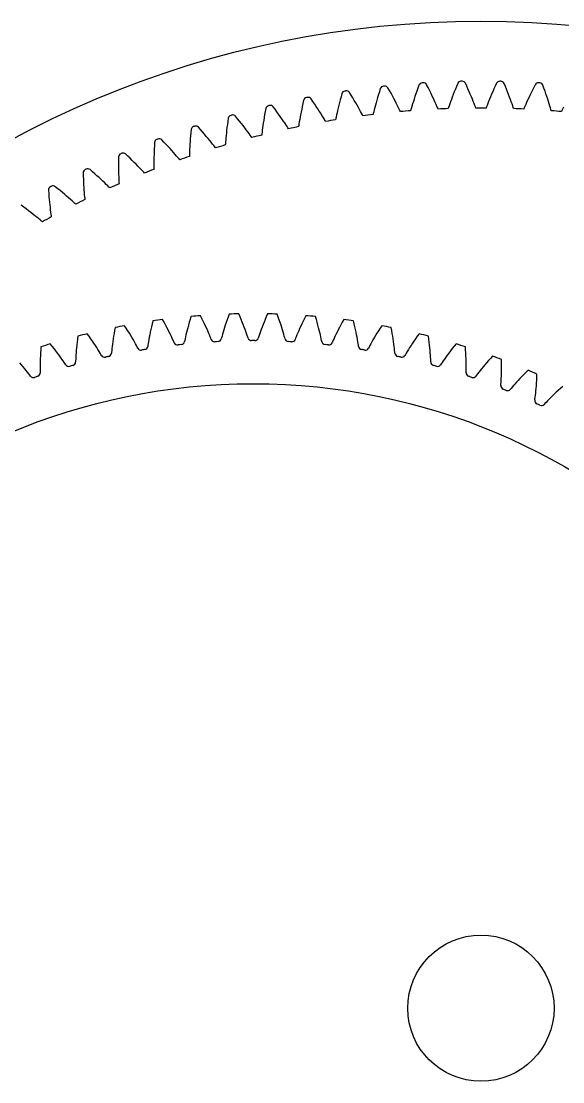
# Model space of a CAD drawing. Header units: millimetres. Extents: x -82 to 82, y -82 to 82.
# Drawn here: x -38.3 to 6.8, y -6.1 to 82.4 of the extents above; entities that cross this region are included whole.
import ezdxf

# ---------------------------------------------------------------- set-up
doc = ezdxf.new("R2010")
doc.units = ezdxf.units.MM

msp = doc.modelspace()

# ---------------------------------------------------------------- linework, layer by layer
at = {"layer": 'bore'}
msp.add_circle((0, 0), 6.1, dxfattribs=at)
at = {"layer": 'journal'}
msp.add_circle((-19, 0), 52.15, dxfattribs=at)
at = {"layer": 'outer'}
msp.add_circle((0, 0), 82.428227, dxfattribs=at)
at = {"layer": 'output_ring'}
for p, q in [((-5.169945, 77.079074), (-5.260198, 76.830706)), ((-4.410721, 76.884151), (-4.531391, 77.119249)), ((-1.937673, 77.227958), (-2.038248, 76.983587)), ((-1.187278, 77.001412), (-1.297998, 77.241357)), ((1.297998, 77.241357), (1.187278, 77.001412)), ((2.038248, 76.983587), (1.937673, 77.227958)), ((4.531391, 77.119249), (4.410721, 76.884151)), ((5.260198, 76.830706), (5.169945, 77.079074)), ((-11.601624, 76.376137), (-11.670778, 76.121088)), ((-10.828752, 76.245428), (-10.968672, 76.469603)), ((-10.6946, 76.027515), (-10.828752, 76.245428)), ((-8.548665, 76.298609), (-8.619755, 76.062322)), ((-8.47292, 76.543039), (-8.548665, 76.298609)), ((-8.393147, 76.794968), (-8.47292, 76.543039)), ((-7.626426, 76.632009), (-7.756835, 76.861847)), ((-7.501517, 76.408669), (-7.626426, 76.632009)), ((-7.382854, 76.192325), (-7.501517, 76.408669)), ((-7.270584, 75.983652), (-7.382854, 76.192325)), ((-5.427034, 76.35656), (-5.502931, 76.132085)), ((-5.346112, 76.589663), (-5.427034, 76.35656)), ((-5.260198, 76.830706), (-5.346112, 76.589663)), ((-4.295274, 76.655777), (-4.410721, 76.884151)), ((-4.185774, 76.434654), (-4.295274, 76.655777)), ((-4.082341, 76.221461), (-4.185774, 76.434654)), ((-3.98515, 76.017036), (-4.082341, 76.221461)), ((-2.310023, 76.295744), (-2.389769, 76.083902)), ((-2.224793, 76.516843), (-2.310023, 76.295744)), ((-2.13418, 76.746353), (-2.224793, 76.516843)), ((-2.038248, 76.983587), (-2.13418, 76.746353)), ((-1.081496, 76.768404), (-1.187278, 77.001412)), ((-0.981351, 76.542889), (-1.081496, 76.768404)), ((-0.886937, 76.325553), (-0.981351, 76.542889)), ((-0.798391, 76.117237), (-0.886937, 76.325553)), ((0.886937, 76.325553), (0.798391, 76.117237)), ((0.981351, 76.542889), (0.886937, 76.325553)), ((1.081496, 76.768404), (0.981351, 76.542889)), ((1.187278, 77.001412), (1.081496, 76.768404)), ((2.13418, 76.746353), (2.038248, 76.983587)), ((2.224793, 76.516843), (2.13418, 76.746353)), ((2.310023, 76.295744), (2.224793, 76.516843)), ((2.389769, 76.083902), (2.310023, 76.295744)), ((4.082341, 76.221461), (3.98515, 76.017036)), ((4.185774, 76.434654), (4.082341, 76.221461)), ((4.295274, 76.655777), (4.185774, 76.434654)), ((4.410721, 76.884151), (4.295274, 76.655777)), ((5.346112, 76.589663), (5.260198, 76.830706)), ((5.427034, 76.35656), (5.346112, 76.589663)), ((5.502931, 76.132085), (5.427034, 76.35656)), ((-14.903186, 75.315686), (-14.954255, 75.074278)), ((-14.848161, 75.565596), (-14.903186, 75.315686)), ((-14.789748, 75.823317), (-14.848161, 75.565596)), ((-14.01208, 75.725087), (-14.161265, 75.943206)), ((-13.868921, 75.512982), (-14.01208, 75.725087)), ((-13.73257, 75.307327), (-13.868921, 75.512982)), ((-13.603233, 75.108779), (-13.73257, 75.307327)), ((-11.8542, 75.404606), (-11.906766, 75.18444)), ((-11.797353, 75.634644), (-11.8542, 75.404606)), ((-11.73622, 75.873702), (-11.797353, 75.634644)), ((-11.670778, 76.121088), (-11.73622, 75.873702)), ((-10.566981, 75.81633), (-10.6946, 76.027515)), ((-10.446072, 75.612541), (-10.566981, 75.81633)), ((-10.332115, 75.416965), (-10.446072, 75.612541)), ((-10.225452, 75.230639), (-10.332115, 75.416965)), ((-8.804898, 75.410097), (-8.856966, 75.215327)), ((-8.747924, 75.617094), (-8.804898, 75.410097)), ((-8.686185, 75.834866), (-8.747924, 75.617094)), ((-8.619755, 76.062322), (-8.686185, 75.834866)), ((-7.164917, 75.783475), (-7.270584, 75.983652)), ((-7.066151, 75.592846), (-7.164917, 75.783475)), ((-6.974726, 75.413158), (-7.066151, 75.592846)), ((-6.891331, 75.246376), (-6.974726, 75.413158)), ((-5.753918, 75.341888), (-5.801919, 75.180807)), ((-5.699506, 75.520242), (-5.753918, 75.341888)), ((-5.639328, 75.71266), (-5.699506, 75.520242)), ((-5.573735, 75.91709), (-5.639328, 75.71266)), ((-5.502931, 76.132085), (-5.573735, 75.91709)), ((-3.894452, 75.822438), (-3.98515, 76.017036)), ((-3.810633, 75.63908), (-3.894452, 75.822438)), ((-3.734295, 75.468952), (-3.810633, 75.63908)), ((-3.666485, 75.315157), (-3.734295, 75.468952)), ((-3.609335, 75.183475), (-3.666485, 75.315157)), ((-2.648584, 75.35782), (-2.694514, 75.221817)), ((-2.59388, 75.516749), (-2.648584, 75.35782)), ((-2.532047, 75.692668), (-2.59388, 75.516749)), ((-2.463864, 75.882398), (-2.532047, 75.692668)), ((-2.389769, 76.083902), (-2.463864, 75.882398)), ((-0.715922, 75.919012), (-0.798391, 76.117237)), ((-0.639854, 75.732304), (-0.715922, 75.919012)), ((-0.570708, 75.559129), (-0.639854, 75.732304)), ((-0.509397, 75.402629), (-0.570708, 75.559129)), ((-0.457812, 75.268669), (-0.509397, 75.402629)), ((0.509397, 75.402629), (0.457812, 75.268669)), ((0.570708, 75.559129), (0.509397, 75.402629)), ((0.639854, 75.732304), (0.570708, 75.559129)), ((0.715922, 75.919012), (0.639854, 75.732304)), ((0.798391, 76.117237), (0.715922, 75.919012)), ((2.463864, 75.882398), (2.389769, 76.083902)), ((2.532047, 75.692668), (2.463864, 75.882398)), ((2.59388, 75.516749), (2.532047, 75.692668)), ((2.648584, 75.35782), (2.59388, 75.516749)), ((2.694514, 75.221817), (2.648584, 75.35782)), ((3.666485, 75.315157), (3.609335, 75.183475)), ((3.734295, 75.468952), (3.666485, 75.315157)), ((3.810633, 75.63908), (3.734295, 75.468952)), ((3.894452, 75.822438), (3.810633, 75.63908)), ((3.98515, 76.017036), (3.894452, 75.822438)), ((5.573735, 75.91709), (5.502931, 76.132085)), ((5.639328, 75.71266), (5.573735, 75.91709)), ((5.699506, 75.520242), (5.639328, 75.71266)), ((5.753918, 75.341888), (5.699506, 75.520242)), ((5.801919, 75.180807), (5.753918, 75.341888)), ((-20.29945, 74.287007), (-20.466363, 74.491879)), ((-18.044007, 74.62554), (-18.084922, 74.382206)), ((-17.999495, 74.877535), (-18.044007, 74.62554)), ((-17.951926, 75.137476), (-17.999495, 74.877535)), ((-17.170827, 75.071898), (-17.329014, 75.283579)), ((-17.018911, 74.865974), (-17.170827, 75.071898)), ((-16.874068, 74.666209), (-17.018911, 74.865974)), ((-16.73653, 74.473252), (-16.874068, 74.666209)), ((-16.606607, 74.287898), (-16.73653, 74.473252)), ((-15.084173, 74.408848), (-15.11976, 74.210405)), ((-15.044719, 74.619887), (-15.084173, 74.408848)), ((-15.001419, 74.842061), (-15.044719, 74.619887)), ((-14.954255, 75.074278), (-15.001419, 74.842061)), ((-13.481186, 74.918147), (-13.603233, 75.108779)), ((-13.366815, 74.736451), (-13.481186, 74.918147)), ((-13.260675, 74.565044), (-13.366815, 74.736451)), ((-13.163617, 74.405825), (-13.260675, 74.565044)), ((-13.077066, 74.261742), (-13.163617, 74.405825)), ((-12.072538, 74.431645), (-12.101061, 74.290958)), ((-12.038185, 74.596178), (-12.072538, 74.431645)), ((-11.998888, 74.778459), (-12.038185, 74.596178)), ((-11.955022, 74.975238), (-11.998888, 74.778459)), ((-11.906766, 75.18444), (-11.955022, 74.975238)), ((-10.126583, 75.054937), (-10.225452, 75.230639)), ((-10.036278, 74.891794), (-10.126583, 75.054937)), ((-9.955836, 74.744213), (-10.036278, 74.891794)), ((-9.887868, 74.617774), (-9.955836, 74.744213)), ((-9.841851, 74.531227), (-9.887868, 74.617774)), ((-8.979464, 74.732532), (-9.002511, 74.63726)), ((-8.945075, 74.871901), (-8.979464, 74.732532)), ((-8.903862, 75.034851), (-8.945075, 74.871901)), ((-8.856966, 75.215327), (-8.903862, 75.034851)), ((-6.81714, 75.095556), (-6.891331, 75.246376)), ((-6.754526, 74.966383), (-6.81714, 75.095556)), ((-6.712174, 74.877984), (-6.754526, 74.966383)), ((-5.842113, 75.043), (-5.86913, 74.948777)), ((-5.801919, 75.180807), (-5.842113, 75.043)), ((-3.570722, 75.09338), (-3.609335, 75.183475)), ((-2.694514, 75.221817), (-2.725453, 75.128807)), ((-0.423006, 75.177037), (-0.457812, 75.268669)), ((0.457812, 75.268669), (0.423006, 75.177037)), ((2.725453, 75.128807), (2.694514, 75.221817)), ((3.609335, 75.183475), (3.570722, 75.09338)), ((5.842113, 75.043), (5.801919, 75.180807)), ((5.86913, 74.948777), (5.842113, 75.043)), ((6.754526, 74.966383), (6.712174, 74.877984)), ((6.81714, 75.095556), (6.754526, 74.966383)), ((6.891331, 75.246376), (6.81714, 75.095556)), ((-23.392461, 73.371792), (-23.567807, 73.569494)), ((-21.183862, 73.559642), (-21.21143, 73.324293)), ((-21.153173, 73.804476), (-21.183862, 73.559642)), ((-21.119252, 74.058115), (-21.153173, 73.804476)), ((-21.08261, 74.319819), (-21.119252, 74.058115)), ((-20.139044, 74.087626), (-20.29945, 74.287007)), ((-19.985963, 73.894102), (-20.139044, 74.087626)), ((-19.840465, 73.707073), (-19.985963, 73.894102)), ((-19.702895, 73.527322), (-19.840465, 73.707073)), ((-19.573721, 73.355834), (-19.702895, 73.527322)), ((-18.18686, 73.711919), (-18.214106, 73.51216)), ((-18.156279, 73.924425), (-18.18686, 73.711919)), ((-18.122321, 74.148218), (-18.156279, 73.924425)), ((-18.084922, 74.382206), (-18.122321, 74.148218)), ((-16.484728, 74.111151), (-16.606607, 74.287898)), ((-16.371503, 73.944338), (-16.484728, 74.111151)), ((-16.267863, 73.789323), (-16.371503, 73.944338)), ((-16.175354, 73.648991), (-16.267863, 73.789323)), ((-16.097044, 73.528684), (-16.175354, 73.648991)), ((-16.043947, 73.44629), (-16.097044, 73.528684)), ((-15.201429, 73.719053), (-15.216423, 73.622186)), ((-15.178822, 73.860811), (-15.201429, 73.719053)), ((-15.151389, 74.026637), (-15.178822, 73.860811)), ((-15.11976, 74.210405), (-15.151389, 74.026637)), ((-13.003862, 74.138261), (-13.077066, 74.261742)), ((-12.954262, 74.053716), (-13.003862, 74.138261)), ((-12.101061, 74.290958), (-12.120098, 74.194805)), ((-24.225229, 72.853934), (-24.245638, 72.60803)), ((-24.201959, 73.10877), (-24.225229, 72.853934)), ((-24.176308, 73.37178), (-24.201959, 73.10877)), ((-23.223847, 73.179303), (-23.392461, 73.371792)), ((-23.062796, 72.992359), (-23.223847, 73.179303)), ((-22.909594, 72.811587), (-23.062796, 72.992359)), ((-22.764617, 72.637754), (-22.909594, 72.811587)), ((-22.628375, 72.471826), (-22.764617, 72.637754)), ((-21.276499, 72.684949), (-21.292641, 72.49918)), ((-21.257642, 72.885675), (-21.276499, 72.684949)), ((-21.235987, 73.099275), (-21.257642, 72.885675)), ((-21.21143, 73.324293), (-21.235987, 73.099275)), ((-19.45361, 73.193909), (-19.573721, 73.355834)), ((-19.343569, 73.04337), (-19.45361, 73.193909)), ((-19.245265, 72.907035), (-19.343569, 73.04337)), ((-19.161986, 72.790112), (-19.245265, 72.907035)), ((-19.105485, 72.710015), (-19.161986, 72.790112)), ((-18.275128, 73.017819), (-18.286053, 72.920409)), ((-18.258478, 73.160399), (-18.275128, 73.017819)), ((-18.238013, 73.327229), (-18.258478, 73.160399)), ((-18.214106, 73.51216), (-18.238013, 73.327229)), ((-27.254785, 71.775582), (-27.264879, 71.529038)), ((-27.242207, 72.031169), (-27.254785, 71.775582)), ((-27.227592, 72.295022), (-27.242207, 72.031169)), ((-26.444434, 72.327858), (-26.627904, 72.518044)), ((-26.267906, 72.142599), (-26.444434, 72.327858)), ((-26.099168, 71.962562), (-26.267906, 72.142599)), ((-25.938531, 71.788365), (-26.099168, 71.962562)), ((-25.786402, 71.620755), (-25.938531, 71.788365)), ((-24.291131, 71.931564), (-24.301566, 71.730225)), ((-24.278439, 72.145884), (-24.291131, 71.931564)), ((-24.263326, 72.371733), (-24.278439, 72.145884)), ((-24.245638, 72.60803), (-24.263326, 72.371733)), ((-22.501589, 72.315073), (-22.628375, 72.471826)), ((-22.385341, 72.169274), (-22.501589, 72.315073)), ((-22.281413, 72.037175), (-22.385341, 72.169274)), ((-22.193311, 71.923842), (-22.281413, 72.037175)), ((-22.133506, 71.846181), (-22.193311, 71.923842)), ((-21.316766, 72.188487), (-21.323603, 72.090705)), ((-21.306101, 72.331639), (-21.316766, 72.188487)), ((-21.292641, 72.49918), (-21.306101, 72.331639)), ((-30.23111, 71.091434), (-30.234664, 70.8272)), ((-29.450014, 71.157036), (-29.641288, 71.339373)), ((-29.265884, 70.979332), (-29.450014, 71.157036)), ((-29.089754, 70.806519), (-29.265884, 70.979332)), ((-27.278299, 71.065924), (-27.282005, 70.851261)), ((-27.272657, 71.292208), (-27.278299, 71.065924)), ((-27.264879, 71.529038), (-27.272657, 71.292208)), ((-25.643331, 71.460678), (-25.786402, 71.620755)), ((-25.510092, 71.309372), (-25.643331, 71.460678)), ((-25.387841, 71.168569), (-25.510092, 71.309372)), ((-25.278473, 71.040937), (-25.387841, 71.168569)), ((-25.185702, 70.931393), (-25.278473, 71.040937)), ((-25.122696, 70.856305), (-25.185702, 70.931393)), ((-24.321008, 71.232512), (-24.323744, 71.13453)), ((-24.316347, 71.375985), (-24.321008, 71.232512)), ((-24.309914, 71.543942), (-24.316347, 71.375985)), ((-24.301566, 71.730225), (-24.309914, 71.543942)), ((-32.403928, 69.861381), (-32.60267, 70.035547)), ((-30.234664, 70.8272), (-30.236527, 70.57131)), ((-30.236527, 70.57131), (-30.236289, 70.324561)), ((-30.236289, 70.324561), (-30.234142, 70.087612)), ((-30.234142, 70.087612), (-30.230303, 69.861291)), ((-28.921963, 70.639201), (-29.089754, 70.806519)), ((-28.762949, 70.478109), (-28.921963, 70.639201)), ((-28.6133, 70.324164), (-28.762949, 70.478109)), ((-28.473842, 70.178569), (-28.6133, 70.324164)), ((-28.345801, 70.043009), (-28.473842, 70.178569)), ((-28.231185, 69.92007), (-28.345801, 70.043009)), ((-27.283999, 70.649661), (-27.284539, 70.463193)), ((-27.284539, 70.463193), (-27.283933, 70.295113)), ((-27.282005, 70.851261), (-27.283999, 70.649661)), ((-27.283933, 70.295113), (-27.282582, 70.151571)), ((-27.282582, 70.151571), (-27.281212, 70.05356)), ((-33.181593, 69.763127), (-33.174078, 69.498976)), ((-33.174078, 69.498976), (-33.165225, 69.243233)), ((-33.165225, 69.243233), (-33.154653, 68.99671)), ((-32.212518, 69.691543), (-32.403928, 69.861381)), ((-32.029307, 69.526257), (-32.212518, 69.691543)), ((-31.854656, 69.366112), (-32.029307, 69.526257)), ((-31.689036, 69.211821), (-31.854656, 69.366112)), ((-31.533072, 69.064277), (-31.689036, 69.211821)), ((-30.230303, 69.861291), (-30.225017, 69.64666)), ((-30.225017, 69.64666), (-30.218567, 69.445154)), ((-30.218567, 69.445154), (-30.211298, 69.258827)), ((-30.211298, 69.258827), (-30.203655, 69.09092)), ((-30.203655, 69.09092), (-30.196294, 68.94756)), ((-28.133908, 69.814507), (-28.231185, 69.92007)), ((-28.067814, 69.742122), (-28.133908, 69.814507)), ((-36.073863, 68.312432), (-36.055294, 68.048828)), ((-35.300996, 68.443165), (-35.506856, 68.608856)), ((-35.102641, 68.281491), (-35.300996, 68.443165)), ((-34.912669, 68.124023), (-35.102641, 68.281491)), ((-33.154653, 68.99671), (-33.142586, 68.760059)), ((-33.142586, 68.760059), (-33.129273, 68.534097)), ((-33.129273, 68.534097), (-33.115004, 68.319876)), ((-33.115004, 68.319876), (-33.100122, 68.118817)), ((-31.387639, 68.92465), (-31.533072, 69.064277)), ((-31.254034, 68.794571), (-31.387639, 68.92465)), ((-31.13437, 68.676539), (-31.254034, 68.794571)), ((-31.032758, 68.575142), (-31.13437, 68.676539)), ((-30.96369, 68.505589), (-31.032758, 68.575142)), ((-30.196294, 68.94756), (-30.190821, 68.849692)), ((-36.055294, 68.048828), (-36.035739, 67.79368)), ((-36.035739, 67.79368), (-36.014853, 67.547815)), ((-36.014853, 67.547815), (-35.992887, 67.311877)), ((-34.731466, 67.971332), (-34.912669, 68.124023)), ((-34.559529, 67.824111), (-34.731466, 67.971332)), ((-34.397523, 67.683228), (-34.559529, 67.824111)), ((-34.246371, 67.549814), (-34.397523, 67.683228)), ((-34.107437, 67.425443), (-34.246371, 67.549814)), ((-33.982935, 67.312526), (-34.107437, 67.425443)), ((-33.100122, 68.118817), (-33.085057, 67.932957)), ((-33.085057, 67.932957), (-33.070388, 67.765518)), ((-33.070388, 67.765518), (-33.057031, 67.622591)), ((-33.057031, 67.622591), (-33.047464, 67.525039)), ((-38.136133, 66.904876), (-38.348751, 67.061802)), ((-37.931182, 66.751651), (-38.136133, 66.904876)), ((-37.734783, 66.602276), (-37.931182, 66.751651)), ((-37.547344, 66.457307), (-37.734783, 66.602276)), ((-37.369394, 66.317415), (-37.547344, 66.457307)), ((-35.992887, 67.311877), (-35.970123, 67.086671)), ((-35.970123, 67.086671), (-35.946896, 66.873235)), ((-35.946896, 66.873235), (-35.923607, 66.672976)), ((-35.923607, 66.672976), (-35.900772, 66.48791)), ((-35.900772, 66.48791), (-35.879105, 66.321232)), ((-33.877166, 67.215473), (-33.982935, 67.312526)), ((-33.805246, 67.148873), (-33.877166, 67.215473)), ((-37.20163, 66.183439), (-37.369394, 66.317415)), ((-37.045024, 66.056472), (-37.20163, 66.183439)), ((-36.901003, 65.938028), (-37.045024, 66.056472)), ((-36.771882, 65.830424), (-36.901003, 65.938028)), ((-36.662142, 65.737885), (-36.771882, 65.830424)), ((-36.587496, 65.674355), (-36.662142, 65.737885)), ((-35.879105, 66.321232), (-35.859774, 66.17899)), ((-35.859774, 66.17899), (-35.846131, 66.081924))]:
    msp.add_line(p, q, dxfattribs=at)
for centre, radius, start, end in [((-4.889285, 76.973101), 0.3, 93.634511, 159.31415), ((0, 0), 77.428227, 93.565489, 93.634511), ((-4.796556, 76.978935), 0.3, 27.88585, 93.565489), ((-1.661698, 77.110325), 0.3, 91.234511, 156.91415), ((0, 0), 77.428227, 91.165489, 91.234511), ((-1.568805, 77.11227), 0.3, 25.48585, 91.165489), ((1.568805, 77.11227), 0.3, 88.834511, 154.51415), ((0, 0), 77.428227, 88.765489, 88.834511), ((1.661698, 77.110325), 0.3, 23.08585, 88.765489), ((4.796556, 76.978935), 0.3, 86.434511, 152.11415), ((0, 0), 77.428227, 86.365489, 86.434511), ((4.889285, 76.973101), 0.3, 20.68585, 86.365489), ((-11.313081, 76.294021), 0.3, 98.434511, 164.11415), ((0, 0), 77.428227, 98.365489, 98.434511), ((-11.221165, 76.307594), 0.3, 32.68585, 98.365489), ((-8.108296, 76.700841), 0.3, 96.034511, 161.71415), ((0, 0), 77.428227, 95.965489, 96.034511), ((-8.015892, 76.710553), 0.3, 30.28585, 95.965489), ((-17.657524, 75.079793), 0.3, 103.234511, 168.91415), ((0, 0), 77.428227, 103.165489, 103.234511), ((-17.567065, 75.101009), 0.3, 37.48585, 103.165489), ((-14.49802, 75.753355), 0.3, 100.834511, 166.51415), ((0, 0), 77.428227, 100.765489, 100.834511), ((-14.406752, 75.770765), 0.3, 35.08585, 100.765489), ((-20.78605, 74.274514), 0.3, 105.634511, 171.31415), ((0, 0), 77.428227, 105.565489, 105.634511), ((-20.69656, 74.299501), 0.3, 39.88585, 105.565489), ((0, 0), 75.178227, 96.877612, 97.522388), ((0, 0), 75.178227, 94.477612, 95.122388), ((0, 0), 75.178227, 92.077612, 92.722388), ((0, 0), 75.178227, 89.677612, 90.322388), ((0, 0), 75.178227, 87.277612, 87.922388), ((0, 0), 75.178227, 84.877612, 85.522388), ((-23.878111, 73.338934), 0.3, 108.034511, 173.71415), ((0, 0), 77.428227, 107.965489, 108.034511), ((-23.789746, 73.367645), 0.3, 42.28585, 107.965489), ((0, 0), 75.178227, 101.677612, 102.322388), ((0, 0), 75.178227, 99.277612, 99.922388), ((0, 0), 75.178227, 104.077612, 104.722388), ((-26.928282, 72.274691), 0.3, 110.434511, 176.11415), ((0, 0), 77.428227, 110.365489, 110.434511), ((-26.841196, 72.307078), 0.3, 44.68585, 110.365489), ((0, 0), 75.178227, 106.477612, 107.122388), ((-29.931211, 71.083655), 0.3, 112.834511, 178.51415), ((0, 0), 77.428227, 112.765489, 112.834511), ((-29.845558, 71.11966), 0.3, 47.08585, 112.765489), ((0, 0), 75.178227, 108.877612, 109.522388), ((-32.881631, 69.767913), 0.3, 115.234511, 180.91415), ((0, 0), 77.428227, 115.165489, 115.234511), ((-32.797561, 69.807474), 0.3, 49.48585, 115.165489), ((0, 0), 75.178227, 111.277612, 111.922388), ((-35.774365, 68.329775), 0.3, 117.634511, 183.31415), ((0, 0), 77.428227, 117.565489, 117.634511), ((-35.692025, 68.372822), 0.3, 51.88585, 117.565489), ((0, 0), 75.178227, 113.677612, 114.322388), ((0, 0), 75.178227, 116.077612, 116.722388), ((0, 0), 75.178227, 118.477612, 119.122388)]:
    msp.add_arc(centre, radius, start, end, dxfattribs=at)
at = {"layer": 'thin_ring_external'}
for p, q in [((-24.193768, 57.766987), (-24.269018, 57.522195)), ((-23.270686, 57.604919), (-23.385202, 57.833987)), ((-23.162594, 57.382254), (-23.270686, 57.604919)), ((-21.092248, 57.725107), (-21.17519, 57.491902)), ((-21.003628, 57.965382), (-21.092248, 57.725107)), ((-20.090875, 57.75271), (-20.192598, 57.987738)), ((-19.995213, 57.524428), (-20.090875, 57.75271)), ((-17.909125, 57.75271), (-18.004787, 57.524428)), ((-17.807402, 57.987738), (-17.909125, 57.75271)), ((-16.907752, 57.725107), (-16.996372, 57.965382)), ((-16.82481, 57.491902), (-16.907752, 57.725107)), ((-14.729314, 57.604919), (-14.837406, 57.382254)), ((-14.614798, 57.833987), (-14.729314, 57.604919)), ((-13.730982, 57.522195), (-13.806232, 57.766987)), ((-30.517089, 56.845023), (-30.564953, 56.593439)), ((-29.581781, 56.785486), (-29.7208, 57.000565)), ((-29.449849, 56.576063), (-29.581781, 56.785486)), ((-27.48657, 56.903677), (-27.538585, 56.670972)), ((-27.429786, 57.14459), (-27.48657, 56.903677)), ((-27.368135, 57.393156), (-27.429786, 57.14459)), ((-26.437527, 57.282184), (-26.564488, 57.504596)), ((-26.317333, 57.065812), (-26.437527, 57.282184)), ((-26.20396, 56.856041), (-26.317333, 57.065812)), ((-26.097498, 56.653543), (-26.20396, 56.856041)), ((-24.463346, 56.834411), (-24.517846, 56.622971)), ((-24.403743, 57.055289), (-24.463346, 56.834411)), ((-24.338987, 57.284775), (-24.403743, 57.055289)), ((-24.269018, 57.522195), (-24.338987, 57.284775)), ((-23.060949, 57.166556), (-23.162594, 57.382254)), ((-22.965804, 56.958501), (-23.060949, 57.166556)), ((-22.877245, 56.758915), (-22.965804, 56.958501)), ((-22.795421, 56.56885), (-22.877245, 56.758915)), ((-21.390234, 56.840956), (-21.450653, 56.643042)), ((-21.324169, 57.049072), (-21.390234, 56.840956)), ((-21.252489, 57.266332), (-21.324169, 57.049072)), ((-21.17519, 57.491902), (-21.252489, 57.266332)), ((-19.905605, 57.303458), (-19.995213, 57.524428)), ((-19.822066, 57.090478), (-19.905605, 57.303458)), ((-19.744636, 56.886317), (-19.822066, 57.090478)), ((-19.673406, 56.692032), (-19.744636, 56.886317)), ((-19.608541, 56.509024), (-19.673406, 56.692032)), ((-18.326594, 56.692032), (-18.391459, 56.509024)), ((-18.255364, 56.886317), (-18.326594, 56.692032)), ((-18.177934, 57.090478), (-18.255364, 56.886317)), ((-18.094395, 57.303458), (-18.177934, 57.090478)), ((-18.004787, 57.524428), (-18.094395, 57.303458)), ((-16.747511, 57.266332), (-16.82481, 57.491902)), ((-16.675831, 57.049072), (-16.747511, 57.266332)), ((-16.609766, 56.840956), (-16.675831, 57.049072)), ((-16.549347, 56.643042), (-16.609766, 56.840956)), ((-15.122755, 56.758915), (-15.204579, 56.56885)), ((-15.034196, 56.958501), (-15.122755, 56.758915)), ((-14.939051, 57.166556), (-15.034196, 56.958501)), ((-14.837406, 57.382254), (-14.939051, 57.166556)), ((-13.661013, 57.284775), (-13.730982, 57.522195)), ((-13.596257, 57.055289), (-13.661013, 57.284775)), ((-13.536654, 56.834411), (-13.596257, 57.055289)), ((-13.482154, 56.622971), (-13.536654, 56.834411)), ((-11.79604, 56.856041), (-11.902502, 56.653543)), ((-11.682667, 57.065812), (-11.79604, 56.856041)), ((-11.562473, 57.282184), (-11.682667, 57.065812)), ((-11.435512, 57.504596), (-11.562473, 57.282184)), ((-10.570214, 57.14459), (-10.631865, 57.393156)), ((-10.51343, 56.903677), (-10.570214, 57.14459)), ((-10.461415, 56.670972), (-10.51343, 56.903677)), ((-8.418219, 56.785486), (-8.550151, 56.576063)), ((-8.2792, 57.000565), (-8.418219, 56.785486)), ((-7.435047, 56.593439), (-7.482911, 56.845023)), ((-33.664998, 55.870415), (-33.694935, 55.624717)), ((-33.631065, 56.124254), (-33.664998, 55.870415)), ((-32.693898, 56.116331), (-32.844555, 56.323426)), ((-32.55063, 55.914495), (-32.693898, 56.116331)), ((-32.414869, 55.718469), (-32.55063, 55.914495)), ((-30.682439, 55.888452), (-30.713348, 55.6723)), ((-30.647497, 56.114546), (-30.682439, 55.888452)), ((-30.608379, 56.349763), (-30.647497, 56.114546)), ((-30.564953, 56.593439), (-30.608379, 56.349763)), ((-29.325093, 56.372856), (-29.449849, 56.576063)), ((-29.207637, 56.17653), (-29.325093, 56.372856)), ((-29.097661, 55.987898), (-29.207637, 56.17653)), ((-28.995424, 55.807987), (-29.097661, 55.987898)), ((-28.901321, 55.638152), (-28.995424, 55.807987)), ((-27.700839, 55.838477), (-27.730299, 55.661464)), ((-27.66698, 56.029666), (-27.700839, 55.838477)), ((-27.628699, 56.233025), (-27.66698, 56.029666)), ((-27.58593, 56.447145), (-27.628699, 56.233025)), ((-27.538585, 56.670972), (-27.58593, 56.447145)), ((-25.998079, 56.459139), (-26.097498, 56.653543)), ((-25.905909, 56.273869), (-25.998079, 56.459139)), ((-25.821305, 56.099108), (-25.905909, 56.273869)), ((-25.74479, 55.93679), (-25.821305, 56.099108)), ((-25.677297, 55.789915), (-25.74479, 55.93679)), ((-24.684517, 55.899796), (-24.712125, 55.764621)), ((-24.650777, 56.057875), (-24.684517, 55.899796)), ((-24.61161, 56.232997), (-24.650777, 56.057875)), ((-24.56727, 56.42203), (-24.61161, 56.232997)), ((-24.517846, 56.622971), (-24.56727, 56.42203)), ((-22.720572, 56.389693), (-22.795421, 56.56885)), ((-22.653116, 56.223406), (-22.720572, 56.389693)), ((-22.593817, 56.073036), (-22.653116, 56.223406)), ((-22.544336, 55.94425), (-22.593817, 56.073036)), ((-22.5095, 55.856223), (-22.544336, 55.94425)), ((-21.631503, 55.994612), (-21.656444, 55.903287)), ((-21.59649, 56.12806), (-21.631503, 55.994612)), ((-21.554093, 56.284041), (-21.59649, 56.12806)), ((-21.505339, 56.456739), (-21.554093, 56.284041)), ((-21.450653, 56.643042), (-21.505339, 56.456739)), ((-19.550347, 56.339274), (-19.608541, 56.509024)), ((-19.499421, 56.185865), (-19.550347, 56.339274)), ((-19.457111, 56.054549), (-19.499421, 56.185865)), ((-19.427177, 55.964737), (-19.457111, 56.054549)), ((-18.542889, 56.054549), (-18.572823, 55.964737)), ((-18.500579, 56.185865), (-18.542889, 56.054549)), ((-18.449653, 56.339274), (-18.500579, 56.185865)), ((-18.391459, 56.509024), (-18.449653, 56.339274)), ((-16.494661, 56.456739), (-16.549347, 56.643042)), ((-16.445907, 56.284041), (-16.494661, 56.456739)), ((-16.40351, 56.12806), (-16.445907, 56.284041)), ((-16.368497, 55.994612), (-16.40351, 56.12806)), ((-16.343556, 55.903287), (-16.368497, 55.994612)), ((-15.455664, 55.94425), (-15.4905, 55.856223)), ((-15.406183, 56.073036), (-15.455664, 55.94425)), ((-15.346884, 56.223406), (-15.406183, 56.073036)), ((-15.279428, 56.389693), (-15.346884, 56.223406)), ((-15.204579, 56.56885), (-15.279428, 56.389693)), ((-13.43273, 56.42203), (-13.482154, 56.622971)), ((-13.38839, 56.232997), (-13.43273, 56.42203)), ((-13.349223, 56.057875), (-13.38839, 56.232997)), ((-13.315483, 55.899796), (-13.349223, 56.057875)), ((-13.287875, 55.764621), (-13.315483, 55.899796)), ((-12.25521, 55.93679), (-12.322703, 55.789915)), ((-12.178695, 56.099108), (-12.25521, 55.93679)), ((-12.094091, 56.273869), (-12.178695, 56.099108)), ((-12.001921, 56.459139), (-12.094091, 56.273869)), ((-11.902502, 56.653543), (-12.001921, 56.459139)), ((-10.41407, 56.447145), (-10.461415, 56.670972)), ((-10.371301, 56.233025), (-10.41407, 56.447145)), ((-10.33302, 56.029666), (-10.371301, 56.233025)), ((-10.299161, 55.838477), (-10.33302, 56.029666)), ((-10.269701, 55.661464), (-10.299161, 55.838477)), ((-9.004576, 55.807987), (-9.098679, 55.638152)), ((-8.902339, 55.987898), (-9.004576, 55.807987)), ((-8.792363, 56.17653), (-8.902339, 55.987898)), ((-8.674907, 56.372856), (-8.792363, 56.17653)), ((-8.550151, 56.576063), (-8.674907, 56.372856)), ((-7.391621, 56.349763), (-7.435047, 56.593439)), ((-7.352503, 56.114546), (-7.391621, 56.349763)), ((-7.317561, 55.888452), (-7.352503, 56.114546)), ((-7.286652, 55.6723), (-7.317561, 55.888452)), ((-5.44937, 55.914495), (-5.585131, 55.718469)), ((-5.306102, 56.116331), (-5.44937, 55.914495)), ((-5.155445, 56.323426), (-5.306102, 56.116331)), ((-4.335002, 55.870415), (-4.368935, 56.124254)), ((-4.305065, 55.624717), (-4.335002, 55.870415)), ((-36.720505, 54.977715), (-36.736862, 54.730741)), ((-36.700608, 55.233038), (-36.720505, 54.977715)), ((-35.764427, 55.276753), (-35.926263, 55.475234)), ((-35.610258, 55.083115), (-35.764427, 55.276753)), ((-35.463905, 54.894866), (-35.610258, 55.083115)), ((-33.762424, 54.9425), (-33.778101, 54.736164)), ((-33.743469, 55.160027), (-33.762424, 54.9425)), ((-33.721035, 55.387703), (-33.743469, 55.160027)), ((-33.694935, 55.624717), (-33.721035, 55.387703)), ((-32.286777, 55.528911), (-32.414869, 55.718469)), ((-32.166575, 55.346624), (-32.286777, 55.528911)), ((-32.054583, 55.172618), (-32.166575, 55.346624)), ((-31.951267, 55.008225), (-32.054583, 55.172618)), ((-31.857361, 54.855309), (-31.951267, 55.008225)), ((-30.799453, 54.935178), (-30.812023, 54.797787)), ((-30.783307, 55.09601), (-30.799453, 54.935178)), ((-30.763643, 55.274378), (-30.783307, 55.09601)), ((-30.740368, 55.467141), (-30.763643, 55.274378)), ((-30.713348, 55.6723), (-30.740368, 55.467141)), ((-28.815981, 55.480295), (-28.901321, 55.638152)), ((-28.740499, 55.337361), (-28.815981, 55.480295)), ((-28.677152, 55.2148), (-28.740499, 55.337361)), ((-28.632844, 55.13114), (-28.677152, 55.2148)), ((-27.775399, 55.365276), (-27.790142, 55.271762)), ((-27.75528, 55.501766), (-27.775399, 55.365276)), ((-27.730299, 55.661464), (-27.75528, 55.501766)), ((-25.620797, 55.66405), (-25.677297, 55.789915)), ((-25.581165, 55.578076), (-25.620797, 55.66405)), ((-24.712125, 55.764621), (-24.731997, 55.672062)), ((-13.268003, 55.672062), (-13.287875, 55.764621)), ((-12.379203, 55.66405), (-12.418835, 55.578076)), ((-12.322703, 55.789915), (-12.379203, 55.66405)), ((-10.24472, 55.501766), (-10.269701, 55.661464)), ((-10.224601, 55.365276), (-10.24472, 55.501766)), ((-10.209858, 55.271762), (-10.224601, 55.365276)), ((-9.322848, 55.2148), (-9.367156, 55.13114)), ((-9.259501, 55.337361), (-9.322848, 55.2148)), ((-9.184019, 55.480295), (-9.259501, 55.337361)), ((-9.098679, 55.638152), (-9.184019, 55.480295)), ((-7.259632, 55.467141), (-7.286652, 55.6723)), ((-7.236357, 55.274378), (-7.259632, 55.467141)), ((-7.216693, 55.09601), (-7.236357, 55.274378)), ((-7.200547, 54.935178), (-7.216693, 55.09601)), ((-7.187977, 54.797787), (-7.200547, 54.935178)), ((-6.048733, 55.008225), (-6.142639, 54.855309)), ((-5.945417, 55.172618), (-6.048733, 55.008225)), ((-5.833425, 55.346624), (-5.945417, 55.172618)), ((-5.713223, 55.528911), (-5.833425, 55.346624)), ((-5.585131, 55.718469), (-5.713223, 55.528911)), ((-4.278965, 55.387703), (-4.305065, 55.624717)), ((-4.256531, 55.160027), (-4.278965, 55.387703)), ((-4.237576, 54.9425), (-4.256531, 55.160027)), ((-4.221899, 54.736164), (-4.237576, 54.9425)), ((-2.389742, 55.083115), (-2.536095, 54.894866)), ((-2.235573, 55.276753), (-2.389742, 55.083115)), ((-2.073737, 55.475234), (-2.235573, 55.276753)), ((-1.279495, 54.977715), (-1.299392, 55.233038)), ((-1.263138, 54.730741), (-1.279495, 54.977715)), ((-36.766667, 54.045842), (-36.770953, 53.838956)), ((-36.759724, 54.264082), (-36.766667, 54.045842)), ((-36.749866, 54.492649), (-36.759724, 54.264082)), ((-36.736862, 54.730741), (-36.749866, 54.492649)), ((-35.325564, 54.712653), (-35.463905, 54.894866)), ((-35.195504, 54.537264), (-35.325564, 54.712653)), ((-35.074096, 54.369692), (-35.195504, 54.537264)), ((-34.961881, 54.21124), (-35.074096, 54.369692)), ((-34.859693, 54.063729), (-34.961881, 54.21124)), ((-34.768946, 53.929966), (-34.859693, 54.063729)), ((-33.812774, 54.06388), (-33.81714, 53.969312)), ((-33.807791, 54.201755), (-33.812774, 54.06388)), ((-33.80053, 54.363232), (-33.807791, 54.201755)), ((-33.790722, 54.542412), (-33.80053, 54.363232)), ((-33.778101, 54.736164), (-33.790722, 54.542412)), ((-31.77412, 54.71675), (-31.857361, 54.855309)), ((-31.704117, 54.597864), (-31.77412, 54.71675)), ((-31.655267, 54.516772), (-31.704117, 54.597864)), ((-30.812023, 54.797787), (-30.821592, 54.703603)), ((-7.178408, 54.703603), (-7.187977, 54.797787)), ((-6.295883, 54.597864), (-6.344733, 54.516772)), ((-6.22588, 54.71675), (-6.295883, 54.597864)), ((-6.142639, 54.855309), (-6.22588, 54.71675)), ((-4.209278, 54.542412), (-4.221899, 54.736164)), ((-4.19947, 54.363232), (-4.209278, 54.542412)), ((-4.192209, 54.201755), (-4.19947, 54.363232)), ((-4.187226, 54.06388), (-4.192209, 54.201755)), ((-4.18286, 53.969312), (-4.187226, 54.06388)), ((-3.140307, 54.063729), (-3.231054, 53.929966)), ((-3.038119, 54.21124), (-3.140307, 54.063729)), ((-2.925904, 54.369692), (-3.038119, 54.21124)), ((-2.804496, 54.537264), (-2.925904, 54.369692)), ((-2.674436, 54.712653), (-2.804496, 54.537264)), ((-2.536095, 54.894866), (-2.674436, 54.712653)), ((-1.250134, 54.492649), (-1.263138, 54.730741)), ((-1.240276, 54.264082), (-1.250134, 54.492649)), ((-1.233333, 54.045842), (-1.240276, 54.264082)), ((-1.229047, 53.838956), (-1.233333, 54.045842)), ((0.619441, 54.084451), (0.46294, 53.904549)), ((0.784043, 54.269302), (0.619441, 54.084451)), ((0.956567, 54.458566), (0.784043, 54.269302)), ((1.722196, 53.918049), (1.716394, 54.174081)), ((-38.314772, 53.730234), (-38.46294, 53.904549)), ((-38.175247, 53.562276), (-38.314772, 53.730234)), ((-38.044792, 53.401647), (-38.175247, 53.562276)), ((-37.924019, 53.249617), (-38.044792, 53.401647)), ((-37.81386, 53.107959), (-37.924019, 53.249617)), ((-36.770953, 53.838956), (-36.772882, 53.644802)), ((-36.772882, 53.644802), (-36.772805, 53.465354)), ((-36.772805, 53.465354), (-36.771159, 53.303722)), ((-36.771159, 53.303722), (-36.768539, 53.165782)), ((-36.768539, 53.165782), (-36.767689, 53.071117)), ((-34.6925, 53.815117), (-34.768946, 53.929966)), ((-34.639257, 53.736839), (-34.6925, 53.815117)), ((-3.3075, 53.815117), (-3.360743, 53.736839)), ((-3.231054, 53.929966), (-3.3075, 53.815117)), ((-1.232311, 53.071117), (-1.231461, 53.165782)), ((-1.231461, 53.165782), (-1.228841, 53.303722)), ((-1.227118, 53.644802), (-1.229047, 53.838956)), ((-1.228841, 53.303722), (-1.227195, 53.465354)), ((-1.227195, 53.465354), (-1.227118, 53.644802)), ((-0.075981, 53.249617), (-0.18614, 53.107959)), ((0.044792, 53.401647), (-0.075981, 53.249617)), ((0.175247, 53.562276), (0.044792, 53.401647)), ((0.314772, 53.730234), (0.175247, 53.562276)), ((0.46294, 53.904549), (0.314772, 53.730234)), ((1.716953, 52.985049), (1.722043, 53.20334)), ((1.722043, 53.20334), (1.724791, 53.432102)), ((1.724922, 53.670549), (1.722196, 53.918049)), ((1.724791, 53.432102), (1.724922, 53.670549)), ((3.926264, 53.276509), (3.743575, 53.097036)), ((-37.715882, 52.979398), (-37.81386, 53.107959)), ((-37.633225, 52.868935), (-37.715882, 52.979398)), ((-37.575752, 52.793709), (-37.633225, 52.868935)), ((-0.366775, 52.868935), (-0.424248, 52.793709)), ((-0.284118, 52.979398), (-0.366775, 52.868935)), ((-0.18614, 53.107959), (-0.284118, 52.979398)), ((1.680557, 52.243808), (1.691104, 52.405104)), ((1.691104, 52.405104), (1.701066, 52.584275)), ((1.701066, 52.584275), (1.709836, 52.77824)), ((1.709836, 52.77824), (1.716953, 52.985049)), ((2.95765, 52.271422), (2.828685, 52.126276)), ((3.096755, 52.424621), (2.95765, 52.271422)), ((3.245321, 52.584638), (3.096755, 52.424621)), ((3.402866, 52.750527), (3.245321, 52.584638)), ((3.56904, 52.921533), (3.402866, 52.750527)), ((3.743575, 53.097036), (3.56904, 52.921533)), ((4.636775, 52.209284), (4.650042, 52.447362)), ((4.650042, 52.447362), (4.660954, 52.694636)), ((4.660954, 52.694636), (4.669265, 52.950598)), ((1.664278, 52.011747), (1.670342, 52.106222)), ((1.670342, 52.106222), (1.680557, 52.243808)), ((2.517362, 51.762192), (2.455832, 51.690246)), ((2.605979, 51.867934), (2.517362, 51.762192)), ((2.71089, 51.990902), (2.605979, 51.867934)), ((2.828685, 52.126276), (2.71089, 51.990902)), ((4.566382, 51.364052), (4.585824, 51.557239)), ((4.585824, 51.557239), (4.604322, 51.763341)), ((4.604322, 51.763341), (4.62143, 51.98102)), ((4.62143, 51.98102), (4.636775, 52.209284)), ((6.274756, 51.436302), (6.108311, 51.279344)), ((6.450098, 51.597895), (6.274756, 51.436302)), ((6.634037, 51.763516), (6.450098, 51.597895)), ((6.826334, 51.932653), (6.634037, 51.763516)), ((4.49811, 50.794419), (4.509369, 50.888416)), ((4.509369, 50.888416), (4.527148, 51.025231)), ((4.527148, 51.025231), (4.546564, 51.185701)), ((4.546564, 51.185701), (4.566382, 51.364052)), ((5.336152, 50.498248), (5.270751, 50.429801)), ((5.430459, 50.598948), (5.336152, 50.498248)), ((5.541985, 50.715951), (5.430459, 50.598948)), ((5.667058, 50.84463), (5.541985, 50.715951)), ((5.803823, 50.982451), (5.667058, 50.84463)), ((5.951157, 51.127755), (5.803823, 50.982451)), ((6.108311, 51.279344), (5.951157, 51.127755))]:
    msp.add_line(p, q, dxfattribs=at)
for centre, radius, start, end in [((-19, 0), 58, 94.336096, 95.137589), ((-19, 0), 58, 91.178201, 91.979694), ((-19, 0), 58, 88.020306, 88.821799), ((-19, 0), 58, 84.862411, 85.663904), ((-19, 0), 58, 100.651885, 101.453378), ((-19, 0), 58, 97.49399, 98.295483), ((-19, 0), 58, 81.704517, 82.50601), ((-19, 0), 58, 78.546622, 79.348115), ((-19, 0), 58, 103.80978, 104.611273), ((-22.226945, 55.957031), 0.3, 199.635028, 273.300492), ((-21.948374, 55.9724), 0.3, 273.015297, 346.680762), ((-19.139497, 56.049826), 0.3, 196.477133, 270.142598), ((-18.860503, 56.049826), 0.3, 269.857402, 343.522867), ((-16.051626, 55.9724), 0.3, 193.319238, 266.984703), ((-15.773055, 55.957031), 0.3, 266.699508, 340.364972), ((-19, 0), 58, 75.388727, 76.19022), ((-19, 0), 58, 106.967674, 107.769168), ((-28.363093, 55.262419), 0.3, 205.950817, 279.616282), ((-19, 0), 55.75, 99.331087, 99.616282), ((-28.087904, 55.30834), 0.3, 279.331087, 352.996551), ((-25.304592, 55.694296), 0.3, 202.792922, 276.458387), ((-19, 0), 55.75, 96.173192, 96.458387), ((-25.027291, 55.724988), 0.3, 276.173192, 349.838657), ((-19, 0), 55.75, 93.015297, 93.300492), ((-19, 0), 55.75, 89.857402, 90.142598), ((-19, 0), 55.75, 86.699508, 86.984703), ((-12.972709, 55.724988), 0.3, 190.161343, 263.826808), ((-19, 0), 55.75, 83.541613, 83.826808), ((-12.695408, 55.694296), 0.3, 263.541613, 337.207078), ((-9.912096, 55.30834), 0.3, 187.003449, 260.668913), ((-19, 0), 55.75, 80.383718, 80.668913), ((-9.636907, 55.262419), 0.3, 260.383718, 334.049183), ((-19, 0), 58, 72.230832, 73.032326), ((-31.393158, 54.662712), 0.3, 209.108712, 282.774177), ((-19, 0), 55.75, 102.488981, 102.774177), ((-31.120916, 54.723723), 0.3, 282.488981, 356.154446), ((-6.879084, 54.723723), 0.3, 183.845554, 257.511019), ((-19, 0), 55.75, 77.225823, 77.511019), ((-6.606842, 54.662712), 0.3, 257.225823, 330.891288), ((-19, 0), 58, 69.072938, 69.874431), ((-34.385586, 53.896997), 0.3, 212.266607, 285.932071), ((-19, 0), 55.75, 105.646876, 105.932071), ((-34.117118, 53.972912), 0.3, 285.646876, 359.312341), ((-3.882882, 53.972912), 0.3, 180.687659, 254.353124), ((-19, 0), 55.75, 74.067929, 74.353124), ((-3.614414, 53.896997), 0.3, 254.067929, 327.733393), ((-19, 0), 58, 65.915043, 66.716536), ((-37.331288, 52.967598), 0.3, 215.424501, 289.089966), ((-19, 0), 55.75, 108.804771, 109.089966), ((-37.06741, 53.058187), 0.3, 288.804771, 2.470236), ((-0.93259, 53.058187), 0.3, 177.529764, 251.195229), ((-19, 0), 55.75, 70.910034, 71.195229), ((-0.668712, 52.967598), 0.3, 250.910034, 324.575499), ((1.962832, 51.982326), 0.3, 174.37187, 248.037335), ((-19, 0), 55.75, 67.752139, 68.037335), ((2.221318, 51.877338), 0.3, 247.752139, 321.417604), ((4.79459, 50.748596), 0.3, 171.213975, 244.87944), ((-19, 0), 55.75, 64.594244, 64.87944), ((5.0469, 50.629528), 0.3, 244.594244, 318.259709)]:
    msp.add_arc(centre, radius, start, end, dxfattribs=at)

doc.saveas('drawing.dxf')
